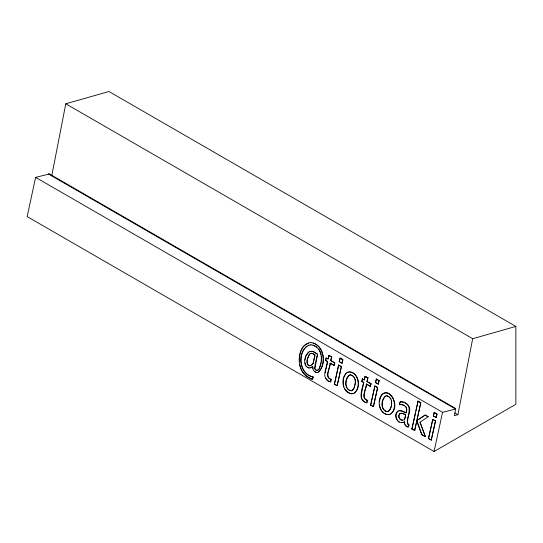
<?xml version="1.0" encoding="UTF-8"?>
<svg xmlns="http://www.w3.org/2000/svg" width="543" height="543" viewBox="0 0 543 543"><rect width="100%" height="100%" fill="white"/><g stroke="black" fill="none" stroke-linecap="round" stroke-linejoin="round"><path stroke-width="0.81" d="M299.41 361.394L299.464 358.618M321.388 361.129L321.402 356.269M361.353 394.347C360.484 398.107 363.009 402.139 366.858 402.791L367.373 400.395C360.403 397.965 366.674 388.707 366.559 384.071L370.496 386.344L371.059 383.738L366.919 381.519L367.944 377.677L367.122 381.471M406.687 410.501L406.829 408.947M408.451 426.832C409.178 420.54 409.612 429.961 406.286 426.214A3.122 2.226 76.1 0 1 404.542 423.397L404.671 421.891L404.752 423.343M305.085 360.063L305.858 356.432M355.387 382.686L354.09 388.293M391.408 405.282L391.422 400.008M299.587 357.206L300.028 354.321M343.488 379.367L343.434 385.048M379.489 401.779C383.277 379.062 403.727 404.813 390.458 414.071M321.13 362.663L319.216 368.887M51.802 175.613L65.778 103.794L108.939 91.496L515.85 326.424L515.85 404.284L434.061 451.505L27.15 216.576L35.628 177.378L48.727 174.133L455.638 409.055L454.362 415.68L457.912 414.669L472.688 338.723L515.85 326.424M48.727 174.133L48.836 173.611L455.747 408.54L455.638 409.055L442.538 412.307L35.628 177.378M311.784 364.93L313.019 363.593L314.852 355.122L312.225 353.391M310.61 365.717L313.23 363.538L315.055 355.068L313.454 353.785L311.282 353.283M318.85 369.586L316.888 370.496L315.313 369.471L314.906 368.48L317.553 354.192L315.049 364.944L314.702 368.534L315.103 369.525L316.678 370.55L318.646 369.634C322.942 361.876 322.868 348.558 312.965 345.199M312.469 379.014C313.528 372.871 313.8 382.197 310.155 378.295C305.607 376.489 302.173 372.539 300.517 367.984C297.388 359.018 299.498 343.97 310.834 342.552M325.169 372.79L327.599 361.577L325.508 360.538L326.065 357.939L328.162 358.977L328.909 355.509L331.712 356.751L330.68 360.6L331.712 356.751M325.508 360.538L326.133 358.536M327.388 361.624C327.008 367.421 322.447 374.215 326.363 379.652C327.796 381.152 331.766 383.697 331.142 379.476C324.164 377.046 330.443 367.787 330.327 363.152L334.257 365.419L334.821 362.819L330.891 360.552M326.065 357.939L327.952 359.025L328.909 355.509M330.327 363.152L330.117 363.199C330.164 367.672 323.893 377.575 331.142 379.476M330.416 381.919L330.931 379.53M330.117 363.199L334.054 365.473L334.821 362.819M334.325 384.172L338.656 365.039L341.384 366.613L337.257 385.7L334.325 384.172L337.257 385.7M339.199 361.624L340.156 358.108L342.884 359.69L342.138 363.152L339.199 361.624L342.138 363.152M334.529 384.125L338.656 365.039M339.409 361.57L340.156 358.108M337.054 385.747L341.384 366.613M341.927 363.199L342.884 359.69M361.407 393.709L363.83 382.496L361.74 381.457L362.303 378.858L364.394 379.896L365.14 376.435L367.944 377.677M362.086 380.758L362.514 378.804M363.627 382.543C362.242 388.503 357.246 400.958 366.858 402.791M362.303 378.858L364.183 379.944L365.14 376.435M366.559 384.071L366.355 384.125C366.403 388.591 360.131 398.494 367.373 400.395M366.654 402.838L367.17 400.449M366.355 384.125L370.285 386.392L371.059 383.738M370.557 405.092L374.894 385.958L377.623 387.532L373.496 406.619L370.557 405.092L373.496 406.619M375.437 382.543L376.394 379.034L379.123 380.609L378.369 384.071L375.437 382.543L378.369 384.071M370.767 405.044L374.894 385.958M375.641 382.496L376.394 379.034M373.285 406.666L377.623 387.532M378.166 384.118L379.123 380.609M400.334 410.657L405.981 412.85C408.438 408.295 404.352 403.687 399.478 404.671C399.186 397.456 410.501 405.064 409.687 409.259C410.576 414.119 404.501 421.103 408.886 424.755M399.478 404.671L400.3 401.752M405.743 414.838L404.467 419.827L405.743 414.838L402.75 413.372L400.978 413.264C397.116 414.092 398.63 420.404 402.349 420.221L404.678 419.78M405.981 412.85L406.517 411.268M411.852 428.936L418.056 401.128L420.791 402.709L414.784 430.456L411.852 428.936L414.784 430.456M412.056 428.882L415.585 412.558M415.938 410.922L418.056 401.128M414.58 430.511L420.791 402.709M428.427 438.506L432.764 419.366L435.493 420.94L431.366 440.027L428.427 438.506L431.366 440.027M433.307 415.958L434.264 412.442L436.993 414.017L436.246 417.479L433.307 415.958L436.246 417.479M428.807 437.658L432.764 419.366M433.667 415.212L434.264 412.442M431.156 440.081L435.493 420.94M436.036 417.533L436.993 414.017M434.061 451.505L442.538 412.307M343.604 378.627L343.997 377.215M300.225 353.636L301.005 350.921M391.299 406.123C390.655 408.18 390.017 411.479 387.356 411.669C380.209 410.243 381.362 399.492 385.781 395.861M306.123 355.835L308.818 352.095M344.194 376.516L345.952 373.428M301.345 350.208L302.017 348.782M399.668 413.915C397.843 416.237 399.505 420.139 402.56 420.173M309.836 354.009C307.874 357.124 305.478 362.52 308.641 365.575L309.7 365.894M352.57 390.193C356.011 385.91 357.192 376.265 350.194 374.84M353.656 388.91L351.789 390.655M391.625 413.101C398.168 406.626 392.453 387.621 381.98 394.401C375.837 401.012 380.181 417.397 390.668 414.024M302.356 348.07L304.066 345.776L308.458 342.918M306.985 346.108C297.231 354.165 299.607 374.222 313.128 376.89M354.226 393.152C360.864 387.492 359.113 373.346 349.617 371.812M398.128 411.085C394.591 413.766 395.725 419.882 399.329 422.026M318.463 372.26C326.044 364.183 324.504 346.984 313.08 342.979M310.623 353.452L309.632 354.063C307.671 357.179 305.275 362.568 308.431 365.629L310.82 365.663M420.004 422.196L425.352 436.558L420.004 422.196L428.223 416.746L425.081 415.103L416.705 420.682M425.149 436.613L421.653 434.597L416.698 420.716L425.284 415.049M311.132 367.557L312.761 366.573L313.019 368.48M312.761 366.573L309.809 368.045M349.549 374.941C345.131 378.566 343.97 389.324 351.124 390.75M310.121 351.402C303.849 353.724 301.894 367.76 310.012 367.998M399.458 413.963L400.768 413.311L402.546 413.427L405.54 414.893M308.974 345.138C296.478 351.111 298.684 374.351 312.924 376.937M346.902 372.505C358.482 368.636 362.873 389.657 352.909 393.709M348.416 371.894C339.748 375.946 341.622 392.725 351.694 393.777M317.417 372.647C327.7 365.86 324.381 343.427 310.63 342.606M402.981 422.495L404.671 421.891M399.234 410.678C393.166 412.347 395.752 423.14 401.8 422.651M310.42 353.507L311.492 353.228M361.74 381.457L363.83 382.496M428.223 416.746L425.081 415.103M400.096 401.806C415.429 402.668 406.307 415.87 407.752 423.974M421.653 434.597L425.352 436.558M309.91 351.457L312.911 351.362L317.553 354.192M351.993 390.6L350.914 390.797C343.631 389.548 344.534 376.835 350.405 374.785L352.373 375.403L354.755 377.942M308.763 345.192L311.037 344.819M401.596 422.698L403.184 422.44M351.491 393.824L353.12 393.661M389.358 414.58C383.894 415.246 379.7 409.646 379.509 404.603M399.03 410.725L402.03 410.875L406.184 412.802M317.621 372.6C314.329 373.095 312.53 369.43 312.551 366.62M399.682 404.616L402.377 404.752L404.718 405.628M408.662 426.784L406.49 426.16A3.122 2.226 76.1 0 1 405.078 424.545M311.275 351.212L314.187 352.068L317.343 354.246M310.827 344.873L313.175 345.151L316.617 346.997M312.68 378.96C307.087 377.718 302.614 373.265 300.72 367.937M386.433 395.759C393.695 397.021 392.84 409.456 387.152 411.723C379.862 410.467 380.765 397.761 386.643 395.704L388.605 396.322L390.994 398.861M308.777 368.032L306.143 366.247M330.626 381.865L328.339 381.043L325.807 378.308M316.521 372.559L314.322 371.236M408.675 424.809L407.542 424.022M328.698 355.563L331.501 356.805M364.937 376.482L367.733 377.724M350.167 393.458L347.025 391.639L344.744 388.795M65.778 103.794L472.688 338.723M454.973 412.972L457.912 414.669M417.852 401.182L420.581 402.757M339.945 358.163L342.674 359.737M376.184 379.082L378.912 380.657M434.054 412.497L436.782 414.071M330.68 360.6L334.617 362.873M338.452 365.086L341.18 366.661M366.919 381.519L370.849 383.792M374.684 386.005L377.412 387.58M432.561 419.42L435.289 420.995M325.712 360.484L327.599 361.577M405.845 406.51L406.551 407.617M318.748 349.034L320.526 352.407M305.838 365.548L305.071 362.853M416.902 420.669L421.863 434.543M299.824 364.733L300.496 367.136M343.61 385.7L343.957 387.003M320.818 353.147L321.178 354.783M355.183 379.089L355.414 381.152"/></g></svg>
